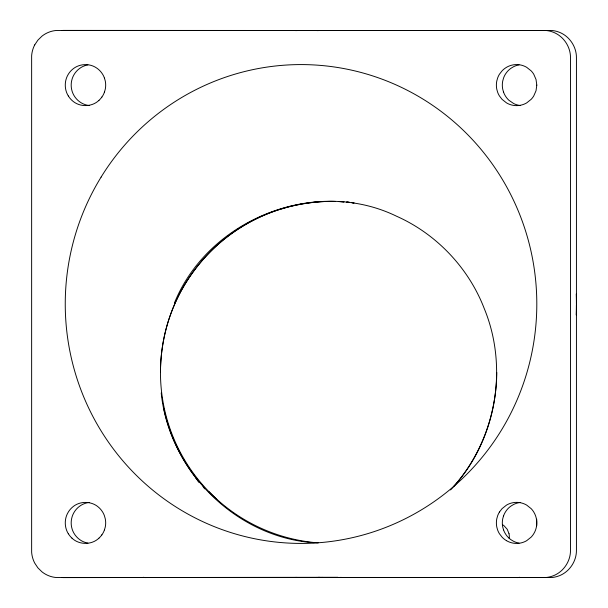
<?xml version="1.0" encoding="UTF-8"?>
<svg xmlns="http://www.w3.org/2000/svg" width="608" height="608" viewBox="0 0 608 608"><rect width="100%" height="100%" fill="white"/><g stroke="black" fill="none" stroke-linecap="round" stroke-linejoin="round"><path stroke-width="0.91" d="M160.466 372.4C160.542 356.478 162.784 340.602 167.086 325.272A171.927 171.927 0 0 1 180.477 292.121C189.894 274.58 202.304 258.696 217.048 245.32A170.027 170.027 0 0 1 245.966 224.306A169.693 169.693 0 0 1 278.624 209.76L290.1 206.462L301.773 203.992L313.591 202.32A173.592 173.592 0 0 1 335.601 201.446A171.008 171.008 0 0 0 160.687 363.675A171.008 171.008 0 0 0 318.174 542.891M174.496 302.845C208.384 219.344 315.043 176.578 396.545 216.22C436.301 233.875 468.532 267.809 484.166 308.347C508.501 367.042 496.516 439.098 453.728 486.415M496.766 372.4C496.516 415.522 480.115 458.386 450.551 489.942M503.546 515.873L502.77 518.624A20.512 20.178 -89.8 0 0 502.33 522.895A20.512 20.193 89.8 0 0 502.763 527.159L503.546 529.91M104.454 92.127L105.23 89.376A20.512 20.193 -89.8 0 0 105.678 85.105A20.512 20.193 89.8 0 0 105.237 80.841L104.454 78.09M104.454 529.91L105.23 527.159A20.512 20.193 -89.8 0 0 105.678 522.895A20.512 20.178 89.8 0 0 105.222 518.624L104.454 515.873A20.436 20.14 -89.4 0 0 102.615 512.012L101.81 510.834A20.49 20.178 -89.4 0 0 98.99 507.634C91.702 500.68 79.215 500.673 71.942 507.642A20.566 20.224 -88 0 0 68.339 512.027C64.235 518.51 64.266 527.273 68.324 533.771M34.724 44.901L37.878 40.158L41.929 36.184A27.322 26.896 -88.8 0 1 48.427 32.376L50.19 31.722A27.292 26.874 -87.3 0 1 55.7 30.537L546.356 30.537A27.299 26.881 89.6 0 1 551.866 31.722C562.848 35.196 570.638 46.276 570.486 57.745L570.486 550.255C570.638 561.724 562.848 572.804 551.874 576.278A27.299 26.881 -89.6 0 1 546.356 577.463L55.7 577.463A27.292 26.881 89.6 0 1 50.19 576.285L48.42 575.624A27.322 26.896 88.7 0 1 41.929 571.809L37.878 567.842L34.724 563.099A27.208 26.79 -89.9 0 1 32.627 557.794A27.352 26.919 89.7 0 1 31.639 552.163L31.639 55.837A27.352 26.919 -89.7 0 1 32.619 50.206A27.208 26.813 89.3 0 1 34.717 44.893M101.81 97.166L102.6 95.98A20.436 20.11 -89.4 0 0 104.439 92.12M101.81 534.956L102.6 533.771A20.436 20.11 -89.4 0 0 104.439 529.91M499.457 512.02L502.064 508.638L506.494 505.119A20.528 20.201 -87.9 0 1 510.355 503.378L511.708 502.983A20.452 20.148 88.7 0 1 515.896 502.383L517.302 502.383A20.573 20.262 -89 0 1 522.842 503.378A20.414 20.102 89.5 0 1 526.703 505.119L531.134 508.638A20.573 20.292 -88 0 1 533.748 512.012C537.799 518.525 537.814 527.265 533.733 533.771A20.573 20.269 89.4 0 1 531.126 537.145L526.703 540.664A20.414 20.102 -89.5 0 1 522.842 542.412A20.573 20.269 89.4 0 1 517.317 543.415L515.896 543.4A20.452 20.148 -88.7 0 1 511.708 542.807L510.355 542.412A20.528 20.208 88.3 0 1 506.494 540.664M98.982 100.358C91.709 107.327 79.215 107.327 71.942 100.358A20.512 20.193 -89.8 0 1 68.354 95.965M98.982 538.141C91.709 545.11 79.215 545.11 71.942 538.141M85.158 65.588C78.348 67.784 73.044 73.842 71.638 80.841A20.512 20.178 -89.8 0 0 71.197 85.105A20.512 20.193 89.8 0 0 71.63 89.376C73.051 96.368 78.348 102.425 85.158 104.622A20.55 20.246 -89 0 0 89.292 105.518M337.904 577.304L63.513 577.6A27.413 26.995 89.2 0 1 61.636 577.463M61.636 30.529A27.413 27.003 88.5 0 1 63.513 30.4L552.3 30.537A27.261 26.851 90 0 1 557.81 31.722C568.792 35.196 576.582 46.276 576.43 57.745L576.43 550.255C576.582 561.724 568.792 572.804 557.81 576.278A27.261 26.851 89.3 0 1 552.3 577.463L316.373 577.448M318.516 577.296L321.298 577.486M314.328 542.739C236.094 537.548 168.971 470.63 161.226 392.996M352.085 202.707L353.902 202.966M506.494 540.664L505.294 539.904A20.672 20.345 89.1 0 1 502.071 537.138L499.457 533.771A20.436 20.14 -89.4 0 1 497.595 529.918L496.827 527.159A20.566 20.277 -89.8 0 1 496.394 522.895A20.566 20.277 89.8 0 1 496.835 518.624L497.61 515.873A20.436 20.11 -89.4 0 1 499.472 512.027M208.711 491.439L216.828 499.48M199.34 482.326C181.686 460.864 169.374 435.138 163.62 407.953M203.019 486.529L204.66 488.84M195.487 477.379L198.634 482.068M68.324 95.98C64.25 89.482 64.25 80.735 68.324 74.229A20.566 20.239 -89.2 0 1 71.934 69.852C78.516 63.627 89.376 62.844 96.763 68.096A20.672 20.345 89.1 0 1 98.975 69.867A20.49 20.163 89.2 0 1 101.802 73.051L102.6 74.229A20.436 20.11 89.4 0 1 104.439 78.09M503.546 92.127L502.77 89.376A20.512 20.193 89.8 0 1 502.322 85.105A20.512 20.178 -89.8 0 1 502.77 80.841L503.546 78.09A20.687 20.376 89.7 0 1 505.385 74.222L506.19 73.044A20.376 20.072 89.4 0 1 507.992 70.847A20.672 20.345 -89.1 0 1 511.244 68.104L513.676 66.66A20.429 20.117 -89.5 0 1 517.651 65.193A20.444 20.132 -87.4 0 1 519.027 64.896M509.025 533.725L507.247 529.317L504.07 525.791A13.794 13.794 0 0 0 502.482 524.719M536.689 519.209L536.689 525.836M101.863 534.842A20.49 20.178 -89.4 0 1 99.051 538.042M71.957 538.118A20.512 20.193 -89.8 0 1 68.354 533.748M101.855 97.067A20.49 20.163 89.2 0 1 99.036 100.267M297.563 577.456A273.623 269.443 90 0 1 295.686 577.38M295.648 30.613A273.623 269.443 90 0 1 297.525 30.544M576.414 304.95A273.623 269.443 90 0 1 576.202 314.952M317.292 577.418A273.623 269.443 90 0 1 315.415 577.486M316.373 30.544A273.623 269.473 -89.9 0 1 318.25 30.62M576.255 293.998A273.623 269.473 -89.9 0 1 576.437 304M89.292 502.482A20.55 20.246 89 0 0 85.158 503.371C78.348 505.575 73.044 511.624 71.638 518.624A20.512 20.178 -89.8 0 0 71.197 522.895A20.512 20.193 89.8 0 0 71.63 527.159C73.051 534.158 78.348 540.216 85.158 542.412A20.55 20.246 -89.2 0 0 87.894 543.104M503.561 529.902A20.687 20.345 89.1 0 0 505.408 533.763L506.19 534.956A20.376 20.064 89.7 0 0 507.999 537.145A20.672 20.345 89.1 0 0 511.244 539.896L513.676 541.34A20.429 20.117 89 0 0 517.651 542.807A20.444 20.132 87.4 0 0 519.027 543.104M503.561 515.88A20.687 20.345 -89.1 0 1 505.408 512.027L506.19 510.834A20.376 20.072 89.4 0 1 507.992 508.638A20.672 20.345 -89.1 0 1 511.244 505.886L513.676 504.45A20.429 20.117 -89 0 1 517.651 502.983A20.444 20.132 -87.4 0 1 520.425 502.482M85.158 65.596A20.55 20.239 -86.9 0 1 87.894 64.904M503.561 92.12A20.687 20.345 89.1 0 0 505.408 95.973L506.19 97.166A20.376 20.064 89.7 0 0 509.018 100.35L513.676 103.55A20.429 20.117 89 0 0 517.651 105.017A20.444 20.132 86.9 0 0 520.425 105.518M341.316 577.38A204.691 204.691 0 0 1 338.626 577.494M324.368 577.494A204.691 204.691 0 0 1 321.685 577.38M352.085 202.639A171.008 171.008 0 0 1 353.909 202.867M146.064 577.6A20.467 20.467 0 0 1 143.222 577.304M509.025 533.763A13.513 13.513 0 0 1 509.192 538.475M519.726 577.304A20.467 20.467 0 0 1 516.884 577.6M536.803 85.105L536.02 90.767L533.733 95.98A20.573 20.269 89.4 0 1 531.126 99.355L526.703 102.881A20.414 20.094 -89 0 1 522.842 104.622A20.573 20.262 89 0 1 517.302 105.617L515.896 105.617A20.452 20.148 -88.7 0 1 511.708 105.017L510.355 104.622A20.528 20.201 87.9 0 1 506.494 102.874L502.064 99.362L499.457 95.98A20.436 20.14 -89.4 0 1 497.595 92.127L496.827 89.376A20.566 20.284 -89.7 0 1 496.386 85.105A20.566 20.277 89.8 0 1 496.835 80.841L497.61 78.09A20.436 20.14 89.4 0 1 499.449 74.222L502.064 70.855A20.672 20.345 -89.1 0 1 505.301 68.104L506.494 67.336A20.528 20.201 -87.9 0 1 510.355 65.588L511.708 65.193A20.452 20.148 88.2 0 1 515.896 64.6L517.302 64.6A20.573 20.262 -89 0 1 521.489 65.193A20.414 20.094 89 0 1 526.703 67.336L531.134 70.855A20.573 20.292 -88 0 1 533.748 74.229L536.02 79.45L536.803 85.105M101.08 177.126A239.415 235.775 90 0 0 292.805 543.271A239.415 235.775 90 0 0 509.208 191.604A239.415 235.775 90 0 0 101.08 177.126M343.862 201.841A173.592 173.592 0 0 0 338.36 201.537A171.008 171.008 0 0 1 343.862 201.841M349.357 202.32A173.592 173.592 0 0 0 346.613 202.061A171.008 171.008 0 0 1 349.349 202.327"/></g></svg>
